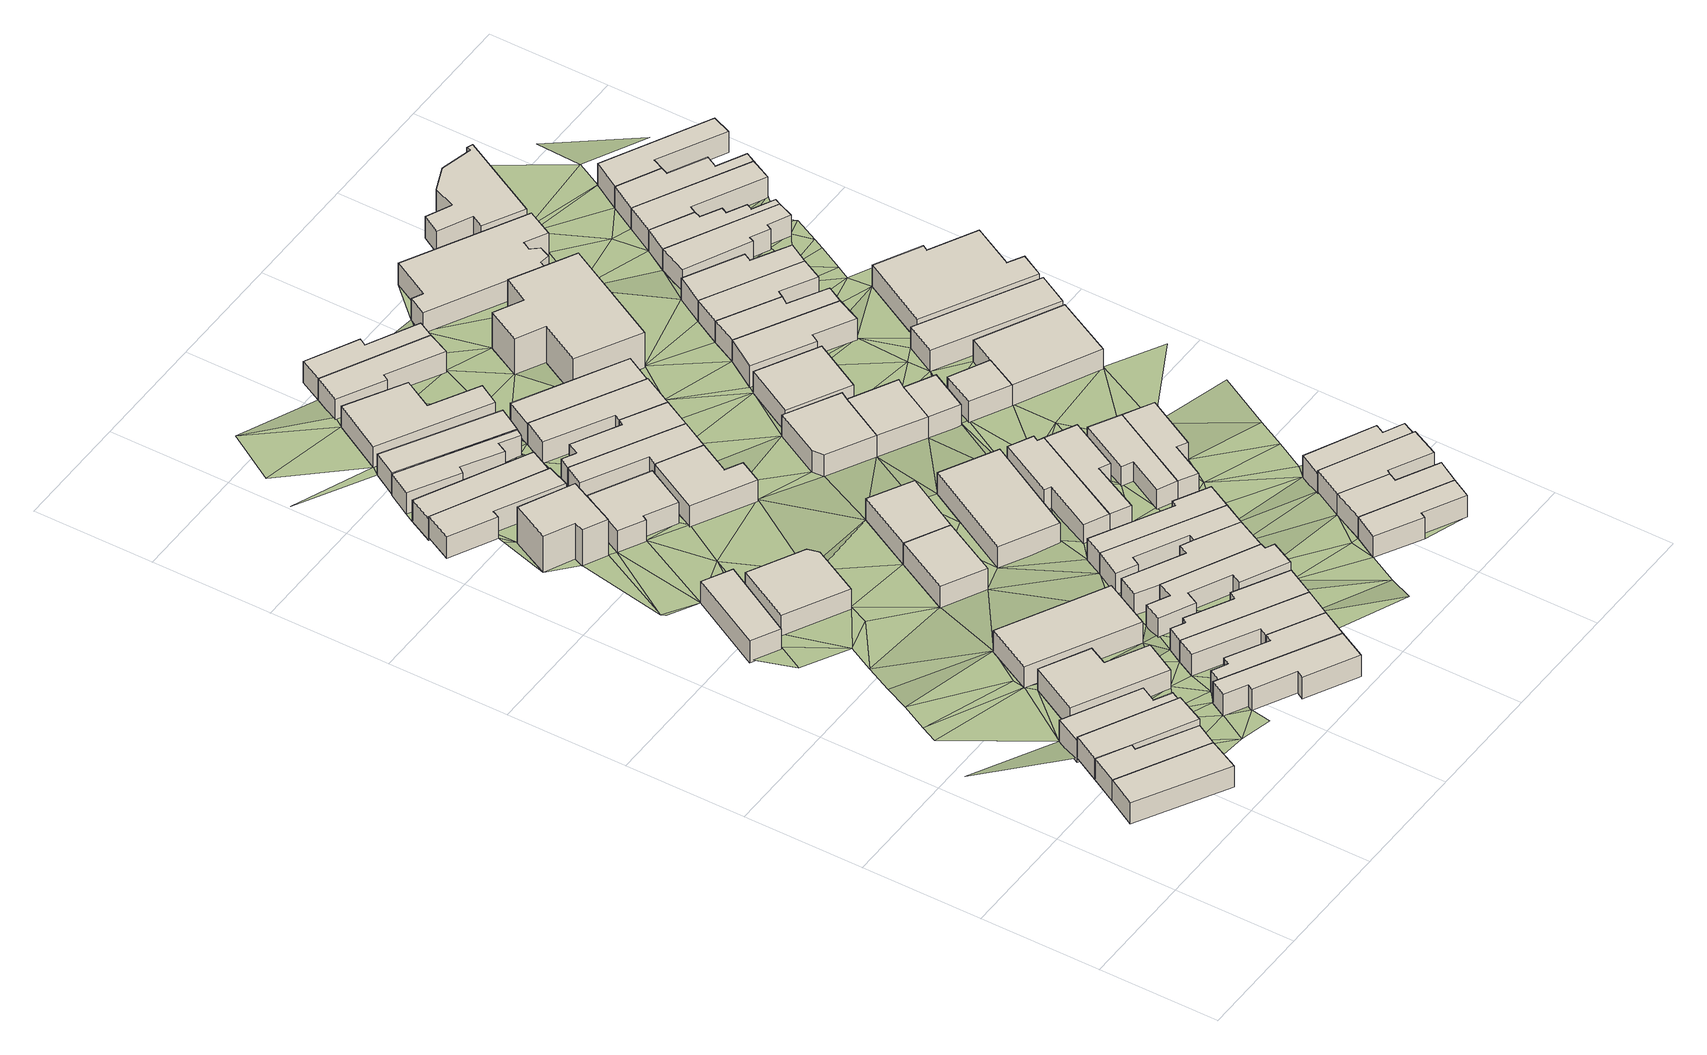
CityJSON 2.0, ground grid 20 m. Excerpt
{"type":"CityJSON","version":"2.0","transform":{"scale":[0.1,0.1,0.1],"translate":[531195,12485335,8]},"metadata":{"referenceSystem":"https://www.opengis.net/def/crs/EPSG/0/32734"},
"CityObjects":{
"building1":{"type":"Building","attributes":{"address":"Cecil Road Salt River Cape Town","building":"house","building:levels":1,"building_height":4.1,"plus_code":"4FRW3F97+J46","ground_height":12.15,"roof_height":16.25},"geometry":[{"type":"Solid","lod":"1","boundaries":[[[[0,1,2,3]],[[1,4,5,2]],[[4,6,7,5]],[[6,0,3,7]],[[3,2,5,7]],[[6,4,1,0]]]]}]},
"building2":{"type":"Building","attributes":{"address":"Cecil Road Salt River Cape Town","building":"house","building:levels":1,"building_height":4.1,"plus_code":"4FRW3F97+J4M","ground_height":12.15,"roof_height":16.25},"geometry":[{"type":"Solid","lod":"1","boundaries":[[[[0,6,7,3]],[[6,8,9,7]],[[8,10,11,9]],[[10,12,13,11]],[[12,14,15,13]],[[14,0,3,15]],[[3,7,9,11,13,15]],[[14,12,10,8,6,0]]]]}]},
"building3":{"type":"Building","attributes":{"address":"Cecil Road Salt River Cape Town","building":"house","building:levels":1,"building_height":4.1,"plus_code":"4FRW3F97+M44","ground_height":12.15,"roof_height":16.25},"geometry":[{"type":"Solid","lod":"1","boundaries":[[[[16,14,15,17]],[[14,12,13,15]],[[12,18,19,13]],[[18,20,21,19]],[[20,16,17,21]],[[17,15,13,19,21]],[[20,18,12,14,16]]]]}]},
"building4":{"type":"Building","attributes":{"address":"Cecil Road Salt River Cape Town","building":"house","building:levels":1,"building_height":4.1,"plus_code":"4FRW3F97+M49","ground_height":11.28,"roof_height":15.38},"geometry":[{"type":"Solid","lod":"1","boundaries":[[[[22,23,24,25]],[[23,26,27,24]],[[26,28,29,27]],[[28,30,31,29]],[[30,32,33,31]],[[32,22,25,33]],[[25,24,27,29,31,33]],[[32,30,28,26,23,22]]]]}]},
"building5":{"type":"Building","attributes":{"address":"Cecil Road Salt River Cape Town","building":"house","building:levels":1,"building_height":4.1,"plus_code":"4FRW3F97+M5R","ground_height":11.28,"roof_height":15.38},"geometry":[{"type":"Solid","lod":"1","boundaries":[[[[34,35,36,37]],[[35,38,39,36]],[[38,40,41,39]],[[40,42,43,41]],[[42,44,45,43]],[[44,34,37,45]],[[37,36,39,41,43,45]],[[44,42,40,38,35,34]]]]}]},
"building6":{"type":"Building","attributes":{"address":"32 Tennyson Street Salt River Cape Town","building":"house","building:levels":1,"building_height":4.1,"plus_code":"4FRW3F97+V4F","ground_height":9.85,"roof_height":13.95},"geometry":[{"type":"Solid","lod":"1","boundaries":[[[[46,47,48,49]],[[47,50,51,48]],[[50,52,53,51]],[[52,46,49,53]],[[49,48,51,53]],[[52,50,47,46]]]]}]},
"building7":{"type":"Building","attributes":{"address":"54 Fenton Road Salt River Cape Town","building":"house","building:levels":1,"building_height":4.1,"plus_code":"4FRW3F97+J64","ground_height":12.1,"roof_height":16.2},"geometry":[{"type":"Solid","lod":"1","boundaries":[[[[54,55,56,57]],[[55,58,59,56]],[[58,60,61,59]],[[60,62,63,61]],[[62,64,65,63]],[[64,66,67,65]],[[66,68,69,67]],[[68,70,71,69]],[[70,54,57,71]],[[57,56,59,61,63,65,67,69,71]],[[70,68,66,64,62,60,58,55,54]]]]}]},
"building8":{"type":"Building","attributes":{"address":"34 Tennyson Street Salt River Cape Town","building":"house","building:levels":1,"building_height":4.1,"plus_code":"4FRW3F97+V45","ground_height":9.85,"roof_height":13.95},"geometry":[{"type":"Solid","lod":"1","boundaries":[[[[72,73,74,75]],[[73,76,77,74]],[[76,78,79,77]],[[78,80,81,79]],[[80,72,75,81]],[[75,74,77,79,81]],[[80,78,76,73,72]]]]}]},
"building9":{"type":"Building","attributes":{"address":"41 Cecil Road Salt River Cape Town","building":"house","building:levels":1,"building_height":4.1,"plus_code":"4FRW3F97+P5H","ground_height":11.19,"roof_height":15.29},"geometry":[{"type":"Solid","lod":"1","boundaries":[[[[82,83,84,85]],[[83,86,87,84]],[[86,88,89,87]],[[88,82,85,89]],[[85,84,87,89]],[[88,86,83,82]]]]}]},
"building10":{"type":"Building","attributes":{"address":"15 Tennyson Street Salt River Cape Town","building":"house","building:levels":2,"building_height":6.9,"plus_code":"4FRW3F97+X4M","ground_height":9.47,"roof_height":16.37},"geometry":[{"type":"Solid","lod":"1","boundaries":[[[[90,91,92,93]],[[91,94,95,92]],[[94,96,97,95]],[[96,98,99,97]],[[98,100,101,99]],[[100,90,93,101]],[[93,92,95,97,99,101]],[[100,98,96,94,91,90]]]]}]},
"building11":{"type":"Building","attributes":{"address":"52 Fenton Road Salt River Cape Town","building":"house","building:levels":1,"building_height":4.1,"plus_code":"4FRW3F97+J69","ground_height":12.1,"roof_height":16.2},"geometry":[{"type":"Solid","lod":"1","boundaries":[[[[54,102,103,57]],[[102,104,105,103]],[[104,106,107,105]],[[106,108,109,107]],[[108,110,111,109]],[[110,112,113,111]],[[112,55,56,113]],[[55,54,57,56]],[[57,103,105,107,109,111,113,56]],[[55,112,110,108,106,104,102,54]]]]}]},
"building12":{"type":"Building","attributes":{"address":"15 Coleridge Road Salt River Cape Town","building":"house","building:levels":1,"building_height":4.1,"plus_code":"4FRW3FC7+24C","ground_height":9.47,"roof_height":13.57},"geometry":[{"type":"Solid","lod":"1","boundaries":[[[[114,115,116,117]],[[115,118,119,116]],[[118,120,121,119]],[[120,122,123,121]],[[122,124,125,123]],[[124,114,117,125]],[[117,116,119,121,123,125]],[[124,122,120,118,115,114]]]]}]},
"building13":{"type":"Building","attributes":{"address":"50 Fenton Road Salt River Cape Town","building":"house","building:levels":1,"building_height":4.1,"plus_code":"4FRW3F97+J6X","ground_height":12.1,"roof_height":16.2},"geometry":[{"type":"Solid","lod":"1","boundaries":[[[[102,126,127,103]],[[126,128,129,127]],[[128,130,131,129]],[[130,132,133,131]],[[132,104,105,133]],[[104,102,103,105]],[[103,127,129,131,133,105]],[[104,132,130,128,126,102]]]]}]},
"building14":{"type":"Building","attributes":{"address":"13 Coleridge Road Salt River Cape Town","building":"house","building:levels":1,"building_height":4.1,"plus_code":"4FRW3FC7+24P","ground_height":9.03,"roof_height":13.13},"geometry":[{"type":"Solid","lod":"1","boundaries":[[[[134,135,136,137]],[[135,138,139,136]],[[138,140,141,139]],[[140,134,137,141]],[[137,136,139,141]],[[140,138,135,134]]]]}]},
"building15":{"type":"Building","attributes":{"address":"48 Fenton Road Salt River Cape Town","building":"house","building:levels":1,"building_height":4.1,"plus_code":"4FRW3F97+M73","ground_height":12.1,"roof_height":16.2},"geometry":[{"type":"Solid","lod":"1","boundaries":[[[[126,142,143,127]],[[142,144,145,143]],[[144,146,147,145]],[[146,148,149,147]],[[148,150,151,149]],[[150,152,153,151]],[[152,128,129,153]],[[128,126,127,129]],[[127,143,145,147,149,151,153,129]],[[128,152,150,148,146,144,142,126]]]]}]},
"building16":{"type":"Building","attributes":{"address":"17 Tennyson Street Salt River Cape Town","building":"house","building:levels":1,"building_height":4.1,"plus_code":"4FRW3F97+X57","ground_height":9.57,"roof_height":13.67},"geometry":[{"type":"Solid","lod":"1","boundaries":[[[[154,155,156,157]],[[155,158,159,156]],[[158,160,161,159]],[[160,162,163,161]],[[162,164,165,163]],[[164,154,157,165]],[[157,156,159,161,163,165]],[[164,162,160,158,155,154]]]]}]},
"building17":{"type":"Building","attributes":{"address":"35 Cecil Road Salt River Cape Town","building":"house","building:levels":1,"building_height":4.1,"plus_code":"4FRW3F97+R63","ground_height":10.41,"roof_height":14.51},"geometry":[{"type":"Solid","lod":"1","boundaries":[[[[166,167,168,169]],[[167,170,171,168]],[[170,172,173,171]],[[172,166,169,173]],[[169,168,171,173]],[[172,170,167,166]]]]}]},
"building18":{"type":"Building","attributes":{"address":"Coleridge Road Salt River Cape Town","building":"house","building:levels":1,"building_height":4.1,"plus_code":"4FRW3FC7+348","ground_height":9.03,"roof_height":13.13},"geometry":[{"type":"Solid","lod":"1","boundaries":[[[[174,175,176,177]],[[175,178,179,176]],[[178,180,181,179]],[[180,182,183,181]],[[182,184,185,183]],[[184,186,187,185]],[[186,188,189,187]],[[188,174,177,189]],[[177,176,179,181,183,185,187,189]],[[188,186,184,182,180,178,175,174]]]]}]},
"building19":{"type":"Building","attributes":{"address":"46 Fenton Road Salt River Cape Town","building":"house","building:levels":1,"building_height":4.1,"plus_code":"4FRW3F97+M8C","ground_height":11.19,"roof_height":15.29},"geometry":[{"type":"Solid","lod":"1","boundaries":[[[[190,191,192,193]],[[191,194,195,192]],[[194,196,197,195]],[[196,198,199,197]],[[198,200,201,199]],[[200,202,203,201]],[[202,204,205,203]],[[204,206,207,205]],[[206,208,209,207]],[[208,210,211,209]],[[210,212,213,211]],[[212,190,193,213]],[[193,192,195,197,199,201,203,205,207,209,211,213]],[[212,210,208,206,204,202,200,198,196,194,191,190]]]]}]},
"building20":{"type":"Building","attributes":{"address":"Coleridge Road Salt River Cape Town","building":"house","building:levels":1,"building_height":4.1,"plus_code":"4FRW3FC7+35C","ground_height":9.15,"roof_height":13.25},"geometry":[{"type":"Solid","lod":"1","boundaries":[[[[214,215,216,217]],[[215,218,219,216]],[[218,220,221,219]],[[220,214,217,221]],[[217,216,219,221]],[[220,218,215,214]]]]}]},
"building21":{"type":"Building","attributes":{"address":"22 Cecil Road Salt River Cape Town","building":"house","building:levels":1,"building_height":4.1,"plus_code":"4FRW3F97+W6R","ground_height":9.37,"roof_height":13.47},"geometry":[{"type":"Solid","lod":"1","boundaries":[[[[222,223,224,225]],[[223,226,227,224]],[[226,228,229,227]],[[228,230,231,229]],[[230,232,233,231]],[[232,222,225,233]],[[225,224,227,229,231,233]],[[232,230,228,226,223,222]]]]}]},
"building22":{"type":"Building","attributes":{"address":"33 Cecil Road Salt River Cape Town","building":"house","building:levels":1,"building_height":4.1,"plus_code":"4FRW3F97+R6Q","ground_height":10.41,"roof_height":14.51},"geometry":[{"type":"Solid","lod":"1","boundaries":[[[[166,172,173,169]],[[172,234,235,173]],[[234,236,237,235]],[[236,166,169,237]],[[169,173,235,237]],[[236,234,172,166]]]]}]},
"building23":{"type":"Building","attributes":{"address":"44 Fenton Road Salt River Cape Town","building":"house","building:levels":1,"building_height":4.1,"plus_code":"4FRW3F97+M7X","ground_height":11.05,"roof_height":15.15},"geometry":[{"type":"Solid","lod":"1","boundaries":[[[[238,239,240,241]],[[239,242,243,240]],[[242,244,245,243]],[[244,246,247,245]],[[246,248,249,247]],[[248,250,251,249]],[[250,252,253,251]],[[252,238,241,253]],[[241,240,243,245,247,249,251,253]],[[252,250,248,246,244,242,239,238]]]]}]},
"building24":{"type":"Building","attributes":{"address":"20 Cecil Road Salt River Cape Town","building":"house","building:levels":1,"building_height":4.1,"plus_code":"4FRW3F97+X5Q","ground_height":9.37,"roof_height":13.47},"geometry":[{"type":"Solid","lod":"1","boundaries":[[[[254,255,256,257]],[[255,258,259,256]],[[258,260,261,259]],[[260,223,224,261]],[[223,222,225,224]],[[222,254,257,225]],[[257,256,259,261,224,225]],[[222,223,260,258,255,254]]]]}]},
"building25":{"type":"Building","attributes":{"address":"7 Coleridge Road Salt River Cape Town","building":"house","building:levels":1,"building_height":4.1,"plus_code":"4FRW3FC7+35R","ground_height":9.15,"roof_height":13.25},"geometry":[{"type":"Solid","lod":"1","boundaries":[[[[262,263,264,265]],[[263,266,267,264]],[[266,268,269,267]],[[268,270,271,269]],[[270,272,273,271]],[[272,262,265,273]],[[265,264,267,269,271,273]],[[272,270,268,266,263,262]]]]}]},
"building26":{"type":"Building","attributes":{"address":"42 Fenton Road Salt River Cape Town","building":"house","building:levels":1,"building_height":4.1,"plus_code":"4FRW3F97+P86","ground_height":11.05,"roof_height":15.15},"geometry":[{"type":"Solid","lod":"1","boundaries":[[[[274,275,276,277]],[[275,278,279,276]],[[278,280,281,279]],[[280,282,283,281]],[[282,284,285,283]],[[284,239,240,285]],[[239,238,241,240]],[[238,274,277,241]],[[277,276,279,281,283,285,240,241]],[[238,239,284,282,280,278,275,274]]]]}]},
"building27":{"type":"Building","attributes":{"address":"18 Cecil Road Salt River Cape Town","building":"house","building:levels":1,"building_height":4.1,"plus_code":"4FRW3F97+X6V","ground_height":9.37,"roof_height":13.47},"geometry":[{"type":"Solid","lod":"1","boundaries":[[[[254,286,287,257]],[[286,288,289,287]],[[288,290,291,289]],[[290,292,293,291]],[[292,294,295,293]],[[294,296,297,295]],[[296,255,256,297]],[[255,254,257,256]],[[257,287,289,291,293,295,297,256]],[[255,296,294,292,290,288,286,254]]]]}]},
"building28":{"type":"Building","attributes":{"address":"40 Tennyson Street Salt River Cape Town","building":"house","building:levels":1,"building_height":4.1,"plus_code":"4FRW3F97+R74","ground_height":10.41,"roof_height":14.51},"geometry":[{"type":"Solid","lod":"1","boundaries":[[[[298,299,300,301]],[[299,302,303,300]],[[302,304,305,303]],[[304,298,301,305]],[[301,300,303,305]],[[304,302,299,298]]]]}]},
"building29":{"type":"Building","attributes":{"address":"40 Fenton Road Salt River Cape Town","building":"house","building:levels":1,"building_height":4.1,"plus_code":"4FRW3F97+P8C","ground_height":11.05,"roof_height":15.15},"geometry":[{"type":"Solid","lod":"1","boundaries":[[[[275,274,277,276]],[[274,306,307,277]],[[306,308,309,307]],[[308,310,311,309]],[[310,312,313,311]],[[312,275,276,313]],[[276,277,307,309,311,313]],[[312,310,308,306,274,275]]]]}]},
"building30":{"type":"Building","attributes":{"address":"16 Cecil Road Salt River Cape Town","building":"house","building:levels":1,"building_height":4.1,"plus_code":"4FRW3FC7+267","ground_height":9.37,"roof_height":13.47},"geometry":[{"type":"Solid","lod":"1","boundaries":[[[[286,314,315,287]],[[314,316,317,315]],[[316,318,319,317]],[[318,320,321,319]],[[320,288,289,321]],[[288,286,287,289]],[[287,315,317,319,321,289]],[[288,320,318,316,314,286]]]]}]},
"building31":{"type":"Building","attributes":{"address":"5 Coleridge Road Salt River Cape Town","building":"house","building:levels":1,"building_height":4.1,"plus_code":"4FRW3FC7+45P","ground_height":8.57,"roof_height":12.67},"geometry":[{"type":"Solid","lod":"1","boundaries":[[[[322,323,324,325]],[[323,326,327,324]],[[326,328,329,327]],[[328,330,331,329]],[[330,332,333,331]],[[332,322,325,333]],[[325,324,327,329,331,333]],[[332,330,328,326,323,322]]]]}]},
"building32":{"type":"Building","attributes":{"address":"42 Tennyson Street Salt River Cape Town","building":"house","building:levels":1,"building_height":4.1,"plus_code":"4FRW3F97+Q8C","ground_height":10.27,"roof_height":14.37},"geometry":[{"type":"Solid","lod":"1","boundaries":[[[[334,335,336,337]],[[335,338,339,336]],[[338,340,341,339]],[[340,342,343,341]],[[342,344,345,343]],[[344,346,347,345]],[[346,348,349,347]],[[348,334,337,349]],[[337,336,339,341,343,345,347,349]],[[348,346,344,342,340,338,335,334]]]]}]},
"building33":{"type":"Building","attributes":{"address":"14 Cecil Road Salt River Cape Town","building":"house","building:levels":1,"building_height":4.1,"plus_code":"4FRW3FC7+26P","ground_height":9.15,"roof_height":13.25},"geometry":[{"type":"Solid","lod":"1","boundaries":[[[[350,351,352,353]],[[351,354,355,352]],[[354,356,357,355]],[[356,350,353,357]],[[353,352,355,357]],[[356,354,351,350]]]]}]},
"building34":{"type":"Building","attributes":{"address":"3 Coleridge Road Salt River Cape Town","building":"house","building:levels":1,"building_height":4.1,"plus_code":"4FRW3FC7+46J","ground_height":8.57,"roof_height":12.67},"geometry":[{"type":"Solid","lod":"1","boundaries":[[[[322,332,333,325]],[[332,358,359,333]],[[358,360,361,359]],[[360,362,363,361]],[[362,364,365,363]],[[364,322,325,365]],[[325,333,359,361,363,365]],[[364,362,360,358,332,322]]]]}]},
"building35":{"type":"Building","attributes":{"address":"29 Cecil Road Salt River Cape Town","building":"house","building:levels":1,"building_height":4.1,"plus_code":"4FRW3F97+W74","ground_height":9.78,"roof_height":13.88},"geometry":[{"type":"Solid","lod":"1","boundaries":[[[[366,367,368,369]],[[367,370,371,368]],[[370,372,373,371]],[[372,374,375,373]],[[374,376,377,375]],[[376,366,369,377]],[[369,368,371,373,375,377]],[[376,374,372,370,367,366]]]]}]},
"building36":{"type":"Building","attributes":{"address":"44 Tennyson Street Salt River Cape Town","building":"house","building:levels":1,"building_height":4.1,"plus_code":"4FRW3F97+Q8Q","ground_height":10.27,"roof_height":14.37},"geometry":[{"type":"Solid","lod":"1","boundaries":[[[[334,348,349,337]],[[348,378,379,349]],[[378,380,381,379]],[[380,382,383,381]],[[382,384,385,383]],[[384,334,337,385]],[[337,349,379,381,383,385]],[[384,382,380,378,348,334]]]]}]},
"building37":{"type":"Building","attributes":{"address":"Fenton Road Salt River Cape Town","building":"house","building:levels":1,"building_height":4.1,"plus_code":"4FRW3F97+J99","ground_height":11.81,"roof_height":15.91},"geometry":[{"type":"Solid","lod":"1","boundaries":[[[[386,387,388,389]],[[387,390,391,388]],[[390,392,393,391]],[[392,394,395,393]],[[394,396,397,395]],[[396,386,389,397]],[[389,388,391,393,395,397]],[[396,394,392,390,387,386]]]]}]},
"building38":{"type":"Building","attributes":{"address":"Tennyson Street Salt River Cape Town","building":"house","building:levels":1,"building_height":4.1,"plus_code":"4FRW3F97+V8M","ground_height":9.78,"roof_height":13.88},"geometry":[{"type":"Solid","lod":"1","boundaries":[[[[367,366,369,368]],[[366,398,399,369]],[[398,400,401,399]],[[400,402,403,401]],[[402,367,368,403]],[[368,369,399,401,403]],[[402,400,398,366,367]]]]}]},
"building39":{"type":"Building","attributes":{"address":"46 Tennyson Street Salt River Cape Town","building":"house","building:levels":1,"building_height":4.1,"plus_code":"4FRW3F97+Q9F","ground_height":10.27,"roof_height":14.37},"geometry":[{"type":"Solid","lod":"1","boundaries":[[[[404,405,406,407]],[[405,408,409,406]],[[408,410,411,409]],[[410,412,413,411]],[[412,414,415,413]],[[414,404,407,415]],[[407,406,409,411,413,415]],[[414,412,410,408,405,404]]]]}]},
"building40":{"type":"Building","attributes":{"address":"Fenton Road Salt River Cape Town","building":"house","building:levels":1,"building_height":4.1,"plus_code":"4FRW3F97+JCC","ground_height":11.81,"roof_height":15.91},"geometry":[{"type":"Solid","lod":"1","boundaries":[[[[416,386,389,417]],[[386,396,397,389]],[[396,418,419,397]],[[418,420,421,419]],[[420,422,423,421]],[[422,416,417,423]],[[417,389,397,419,421,423]],[[422,420,418,396,386,416]]]]}]},
"building41":{"type":"Building","attributes":{"address":"27 Cecil Road Salt River Cape Town","building":"house","building:levels":1,"building_height":4.1,"plus_code":"4FRW3F97+W8V","ground_height":9.37,"roof_height":13.47},"geometry":[{"type":"Solid","lod":"1","boundaries":[[[[424,425,426,427]],[[425,428,429,426]],[[428,430,431,429]],[[430,424,427,431]],[[427,426,429,431]],[[430,428,425,424]]]]}]},
"building42":{"type":"Building","attributes":{"address":"48 Tennyson Street Salt River Cape Town","building":"house","building:levels":1,"building_height":4.1,"plus_code":"4FRW3F97+Q98","ground_height":10.27,"roof_height":14.37},"geometry":[{"type":"Solid","lod":"1","boundaries":[[[[405,404,407,406]],[[404,432,433,407]],[[432,434,435,433]],[[434,436,437,435]],[[436,438,439,437]],[[438,405,406,439]],[[406,407,433,435,437,439]],[[438,436,434,432,404,405]]]]}]},
"building43":{"type":"Building","attributes":{"address":"Tennyson Street Salt River Cape Town","building":"house","building:levels":1,"building_height":4.1,"plus_code":"4FRW3F97+V8H","ground_height":9.82,"roof_height":13.92},"geometry":[{"type":"Solid","lod":"1","boundaries":[[[[400,398,399,401]],[[398,440,441,399]],[[440,442,443,441]],[[442,400,401,443]],[[401,399,441,443]],[[442,440,398,400]]]]}]},
"building44":{"type":"Building","attributes":{"address":"Fenton Road Salt River Cape Town","building":"house","building:levels":1,"building_height":4.1,"plus_code":"4FRW3F97+MC3","ground_height":11.81,"roof_height":15.91},"geometry":[{"type":"Solid","lod":"1","boundaries":[[[[444,416,417,445]],[[416,422,423,417]],[[422,446,447,423]],[[446,448,449,447]],[[448,450,451,449]],[[450,444,445,451]],[[445,417,423,447,449,451]],[[450,448,446,422,416,444]]]]}]},
"building45":{"type":"Building","attributes":{"address":"8 Cecil Road Salt River Cape Town","building":"kindergarten","building:levels":2,"building_height":6.9,"plus_code":"4FRW3FC7+374","ground_height":8.91,"roof_height":15.81},"geometry":[{"type":"Solid","lod":"1","boundaries":[[[[452,453,454,455]],[[453,456,457,454]],[[456,458,459,457]],[[458,460,461,459]],[[460,462,463,461]],[[462,464,465,463]],[[464,466,467,465]],[[466,452,455,467]],[[455,454,457,459,461,463,465,467]],[[466,464,462,460,458,456,453,452]]]]}]},
"building46":{"type":"Building","attributes":{"address":"Fenton Road Salt River Cape Town","building":"house","building:levels":1,"building_height":4.1,"plus_code":"4FRW3F97+MC8","ground_height":11.05,"roof_height":15.15},"geometry":[{"type":"Solid","lod":"1","boundaries":[[[[468,469,470,471]],[[469,472,473,470]],[[472,474,475,473]],[[474,476,477,475]],[[476,478,479,477]],[[478,468,471,479]],[[471,470,473,475,477,479]],[[478,476,474,472,469,468]]]]}]},
"building47":{"type":"Building","attributes":{"address":"Tennyson Street Salt River Cape Town","building":"house","building:levels":1,"building_height":4.1,"plus_code":"4FRW3F97+V97","ground_height":9.82,"roof_height":13.92},"geometry":[{"type":"Solid","lod":"1","boundaries":[[[[480,481,482,483]],[[481,484,485,482]],[[484,486,487,485]],[[486,480,483,487]],[[483,482,485,487]],[[486,484,481,480]]]]}]},
"building48":{"type":"Building","attributes":{"address":"25 Cecil Road Salt River Cape Town","building":"house","building:levels":1,"building_height":4.1,"plus_code":"4FRW3F97+X89","ground_height":9.37,"roof_height":13.47},"geometry":[{"type":"Solid","lod":"1","boundaries":[[[[488,489,490,491]],[[489,492,493,490]],[[492,494,495,493]],[[494,496,497,495]],[[496,498,499,497]],[[498,488,491,499]],[[491,490,493,495,497,499]],[[498,496,494,492,489,488]]]]}]},
"building49":{"type":"Building","attributes":{"building":"house","building:levels":1,"building_height":4.1,"plus_code":"4FRW3FC7+48J","ground_height":8.47,"roof_height":12.57},"geometry":[{"type":"Solid","lod":"1","boundaries":[[[[500,501,502,503]],[[501,504,505,502]],[[504,506,507,505]],[[506,508,509,507]],[[508,510,511,509]],[[510,512,513,511]],[[512,514,515,513]],[[514,516,517,515]],[[516,518,519,517]],[[518,520,521,519]],[[520,522,523,521]],[[522,500,503,523]],[[503,502,505,507,509,511,513,515,517,519,521,523]],[[522,520,518,516,514,512,510,508,506,504,501,500]]]]}]},
"building50":{"type":"Building","attributes":{"address":"23 Cecil Road Salt River Cape Town","building":"house","building:levels":1,"building_height":4.1,"plus_code":"4FRW3F97+X9J","ground_height":9.37,"roof_height":13.47},"geometry":[{"type":"Solid","lod":"1","boundaries":[[[[488,498,499,491]],[[498,524,525,499]],[[524,526,527,525]],[[526,528,529,527]],[[528,530,531,529]],[[530,488,491,531]],[[491,499,525,527,529,531]],[[530,528,526,524,498,488]]]]}]},
"building51":{"type":"Building","attributes":{"address":"Fenton Road Salt River Cape Town","building":"house","building:levels":1,"building_height":4.1,"plus_code":"4FRW3F97+RCV","ground_height":9.82,"roof_height":13.92},"geometry":[{"type":"Solid","lod":"1","boundaries":[[[[481,480,483,482]],[[480,532,533,483]],[[532,534,535,533]],[[534,536,537,535]],[[536,481,482,537]],[[482,483,533,535,537]],[[536,534,532,480,481]]]]}]},
"building52":{"type":"Building","attributes":{"address":"21 Cecil Road Salt River Cape Town","building":"house","building:levels":1,"building_height":4.1,"plus_code":"4FRW3F97+X9V","ground_height":9.38,"roof_height":13.48},"geometry":[{"type":"Solid","lod":"1","boundaries":[[[[530,528,529,531]],[[528,538,539,529]],[[538,540,541,539]],[[540,542,543,541]],[[542,544,545,543]],[[544,530,531,545]],[[531,529,539,541,543,545]],[[544,542,540,538,528,530]]]]}]},
"building53":{"type":"Building","attributes":{"address":"19 Cecil Road Salt River Cape Town","building":"house","building:levels":1,"building_height":4.1,"plus_code":"4FRW3FC7+294","ground_height":9.38,"roof_height":13.48},"geometry":[{"type":"Solid","lod":"1","boundaries":[[[[544,542,543,545]],[[542,546,547,543]],[[546,548,549,547]],[[548,550,551,549]],[[550,552,553,551]],[[552,544,545,553]],[[545,543,547,549,551,553]],[[552,550,548,546,542,544]]]]}]},
"building54":{"type":"Building","attributes":{"address":"34 Fenton Road Salt River Cape Town","building":"house","building:levels":1,"building_height":4.1,"plus_code":"4FRW3F97+VCM","ground_height":9.82,"roof_height":13.92},"geometry":[{"type":"Solid","lod":"1","boundaries":[[[[554,555,556,557]],[[555,558,559,556]],[[558,560,561,559]],[[560,554,557,561]],[[557,556,559,561]],[[560,558,555,554]]]]}]},
"building55":{"type":"Building","attributes":{"building":"yes","building:levels":1,"building_height":4.1,"plus_code":"4FRW3FC7+592","ground_height":8.47,"roof_height":12.57},"geometry":[{"type":"Solid","lod":"1","boundaries":[[[[562,563,564,565]],[[563,566,567,564]],[[566,568,569,567]],[[568,570,571,569]],[[570,572,573,571]],[[572,574,575,573]],[[574,576,577,575]],[[576,578,579,577]],[[578,580,581,579]],[[580,582,583,581]],[[582,562,565,583]],[[565,564,567,569,571,573,575,577,579,581,583]],[[582,580,578,576,574,572,570,568,566,563,562]]]]}]},
"building56":{"type":"Building","attributes":{"address":"32 Fenton Road Salt River Cape Town","building":"house","building:levels":1,"building_height":4.1,"plus_code":"4FRW3F97+WC9","ground_height":9.38,"roof_height":13.48},"geometry":[{"type":"Solid","lod":"1","boundaries":[[[[584,585,586,587]],[[585,588,589,586]],[[588,590,591,589]],[[590,592,593,591]],[[592,594,595,593]],[[594,596,597,595]],[[596,598,599,597]],[[598,584,587,599]],[[587,586,589,591,593,595,597,599]],[[598,596,594,592,590,588,585,584]]]]}]},
"building57":{"type":"Building","attributes":{"address":"17 Cecil Road Salt River Cape Town","building":"house","building:levels":1,"building_height":4.1,"plus_code":"4FRW3FC7+2CC","ground_height":8.91,"roof_height":13.01},"geometry":[{"type":"Solid","lod":"1","boundaries":[[[[600,601,602,603]],[[601,604,605,602]],[[604,606,607,605]],[[606,608,609,607]],[[608,610,611,609]],[[610,612,613,611]],[[612,614,615,613]],[[614,600,603,615]],[[603,602,605,607,609,611,613,615]],[[614,612,610,608,606,604,601,600]]]]}]},
"building58":{"type":"Building","attributes":{"address":"15 Cecil Road Salt River Cape Town","building":"house","building:levels":1,"building_height":4.1,"plus_code":"4FRW3FC7+2CR","ground_height":8.91,"roof_height":13.01},"geometry":[{"type":"Solid","lod":"1","boundaries":[[[[600,614,615,603]],[[614,616,617,615]],[[616,618,619,617]],[[618,620,621,619]],[[620,622,623,621]],[[622,624,625,623]],[[624,626,627,625]],[[626,628,629,627]],[[628,630,631,629]],[[630,600,603,631]],[[603,615,617,619,621,623,625,627,629,631]],[[630,628,626,624,622,620,618,616,614,600]]]]}]},
"building59":{"type":"Building","attributes":{"address":"13 Cecil Road Salt River Cape Town","building":"house","building:levels":1,"building_height":4.1,"plus_code":"4FRW3FC7+3C7","ground_height":8.91,"roof_height":13.01},"geometry":[{"type":"Solid","lod":"1","boundaries":[[[[630,628,629,631]],[[628,632,633,629]],[[632,634,635,633]],[[634,636,637,635]],[[636,638,639,637]],[[638,630,631,639]],[[631,629,633,635,637,639]],[[638,636,634,632,628,630]]]]}]},
"building60":{"type":"Building","attributes":{"address":"11 Cecil Road Salt River Cape Town","building":"house","building:levels":1,"building_height":4.1,"plus_code":"4FRW3FC7+3CG","ground_height":8.91,"roof_height":13.01},"geometry":[{"type":"Solid","lod":"1","boundaries":[[[[638,636,637,639]],[[636,640,641,637]],[[640,642,643,641]],[[642,644,645,643]],[[644,646,647,645]],[[646,648,649,647]],[[648,650,651,649]],[[650,638,639,651]],[[639,637,641,643,645,647,649,651]],[[650,648,646,644,642,640,636,638]]]]}]},
"building61":{"type":"Building","attributes":{"address":"9 Cecil Road Salt River Cape Town","building":"house","building:levels":1,"building_height":4.1,"plus_code":"4FRW3FC7+3CX","ground_height":8.91,"roof_height":13.01},"geometry":[{"type":"Solid","lod":"1","boundaries":[[[[650,648,649,651]],[[648,652,653,649]],[[652,654,655,653]],[[654,656,657,655]],[[656,658,659,657]],[[658,650,651,659]],[[651,649,653,655,657,659]],[[658,656,654,652,648,650]]]]}]},
"terrain1":{"type":"TINRelief","geometry":[{"type":"CompositeSurface","lod":"1","boundaries":[[[660,16,32]],[[8,12,10]],[[661,662,663]],[[32,662,661]],[[12,8,18]],[[663,664,665]],[[8,6,666]],[[32,35,34]],[[667,35,32]],[[666,18,8]],[[663,662,664]],[[662,32,34]],[[668,669,670]],[[671,672,665]],[[18,666,673]],[[20,18,673]],[[674,668,670]],[[665,664,671]],[[35,667,675]],[[676,667,677]],[[672,671,678]],[[679,673,666]],[[666,680,679]],[[681,676,20]],[[681,20,673]],[[668,674,682]],[[676,675,667]],[[662,34,44]],[[671,664,662]],[[679,62,673]],[[683,674,678]],[[676,681,684]],[[46,685,686]],[[676,684,675]],[[668,682,52]],[[681,687,684]],[[674,688,682]],[[675,684,130]],[[689,678,671]],[[44,42,690]],[[662,44,86]],[[683,678,689]],[[674,683,688]],[[158,685,46]],[[73,52,682]],[[108,684,110]],[[684,108,130]],[[675,130,128]],[[691,685,692]],[[128,690,675]],[[94,691,693]],[[692,685,158]],[[94,694,695]],[[86,44,690]],[[696,46,52]],[[152,690,128]],[[683,689,688]],[[132,130,108]],[[694,697,695]],[[73,696,52]],[[86,690,152]],[[697,694,698]],[[699,158,46]],[[108,106,104]],[[696,699,46]],[[689,671,170]],[[132,108,104]],[[152,700,86]],[[696,73,72]],[[150,148,152]],[[700,152,148]],[[694,701,698]],[[155,692,158]],[[166,688,689]],[[170,671,88]],[[140,702,175]],[[86,700,196]],[[688,166,703]],[[704,700,148]],[[86,196,705]],[[155,706,692]],[[694,706,701]],[[220,263,707]],[[88,86,705]],[[696,708,699]],[[709,699,710]],[[146,704,148]],[[196,191,705]],[[702,140,711]],[[196,194,191]],[[706,155,712]],[[699,708,710]],[[88,705,713]],[[72,714,696]],[[712,701,706]],[[236,72,703]],[[146,144,704]],[[715,704,144]],[[88,713,716]],[[717,701,712]],[[170,88,718]],[[263,262,719]],[[696,714,708]],[[702,720,721]],[[166,236,703]],[[701,717,722]],[[723,719,262]],[[155,154,712]],[[724,717,712]],[[716,718,88]],[[302,170,718]],[[725,716,713]],[[708,154,710]],[[144,726,715]],[[170,302,172]],[[722,717,724]],[[720,702,711]],[[724,727,722]],[[144,728,726]],[[236,714,72]],[[263,220,218]],[[722,727,711]],[[729,725,713]],[[144,142,728]],[[154,708,730]],[[154,731,712]],[[732,302,718]],[[102,733,126]],[[727,734,711]],[[735,723,262]],[[720,711,736]],[[737,725,738]],[[739,720,736]],[[172,302,740]],[[741,727,742]],[[727,741,734]],[[743,302,732]],[[736,711,734]],[[725,729,738]],[[731,154,730]],[[744,728,142]],[[723,735,322]],[[126,745,142]],[[738,746,737]],[[747,736,734]],[[263,218,266]],[[743,732,748]],[[747,749,736]],[[299,740,302]],[[733,745,126]],[[172,740,234]],[[750,735,262]],[[714,236,376]],[[734,741,320]],[[732,751,748]],[[738,752,746]],[[744,142,745]],[[749,747,218]],[[753,222,754]],[[714,374,753]],[[750,262,272]],[[741,290,288]],[[747,354,218]],[[755,743,748]],[[756,757,758]],[[741,288,320]],[[310,751,732]],[[376,374,714]],[[740,299,234]],[[218,354,266]],[[236,234,366]],[[268,272,270]],[[744,745,387]],[[757,238,758]],[[759,743,755]],[[760,757,744]],[[376,236,366]],[[354,268,266]],[[761,750,272]],[[222,753,372]],[[751,310,762]],[[372,753,374]],[[744,387,760]],[[743,759,298]],[[234,299,366]],[[254,222,372]],[[762,310,308]],[[272,763,761]],[[272,268,763]],[[308,764,762]],[[238,757,416]],[[268,354,765]],[[760,416,757]],[[387,386,760]],[[766,762,764]],[[767,764,308]],[[768,765,354]],[[298,759,340]],[[766,769,762]],[[366,299,398]],[[308,306,767]],[[268,765,763]],[[354,770,768]],[[299,298,398]],[[238,444,274]],[[254,424,286]],[[416,760,386]],[[254,372,424]],[[314,286,771]],[[766,764,772]],[[773,362,360]],[[769,766,774]],[[416,444,238]],[[775,767,306]],[[776,372,370]],[[478,306,274]],[[424,372,776]],[[771,286,424]],[[775,306,777]],[[768,778,765]],[[763,765,779]],[[298,340,780]],[[314,771,770]],[[781,763,779]],[[390,782,392]],[[408,774,766]],[[335,334,338]],[[398,298,780]],[[274,444,478]],[[773,520,362]],[[770,783,768]],[[784,340,338]],[[478,777,306]],[[776,370,785]],[[773,781,786]],[[775,777,787]],[[770,771,783]],[[781,779,786]],[[489,771,424]],[[774,408,384]],[[340,784,780]],[[367,785,370]],[[338,334,788]],[[787,777,789]],[[786,520,773]],[[488,771,489]],[[783,771,488]],[[785,367,402]],[[788,334,384]],[[790,777,478]],[[791,779,792]],[[793,784,338]],[[786,779,794]],[[405,384,408]],[[795,789,777]],[[422,420,796]],[[779,791,794]],[[788,793,338]],[[489,424,797]],[[484,780,784]],[[788,384,405]],[[795,777,790]],[[422,798,446]],[[791,792,794]],[[400,442,402]],[[780,484,442]],[[798,422,796]],[[520,518,516]],[[783,488,530]],[[799,785,402]],[[800,489,797]],[[801,790,478]],[[402,442,558]],[[786,794,802]],[[799,797,785]],[[789,795,803]],[[438,789,803]],[[544,783,530]],[[558,442,484]],[[558,799,402]],[[804,788,405]],[[793,788,804]],[[544,552,783]],[[405,438,804]],[[800,797,805]],[[558,484,536]],[[481,536,484]],[[452,783,552]],[[806,800,805]],[[799,805,797]],[[794,452,802]],[[799,558,555]],[[803,807,438]],[[805,799,555]],[[808,802,809]],[[802,452,809]],[[578,574,516]],[[810,805,555]],[[804,438,811]],[[812,558,536]],[[528,526,524]],[[809,452,813]],[[452,552,600]],[[814,815,816]],[[578,516,817]],[[814,809,813]],[[538,528,540]],[[600,552,818]],[[815,814,813]],[[818,552,550]],[[596,805,810]],[[540,528,524]],[[574,578,576]],[[596,498,805]],[[819,810,555]],[[452,600,630]],[[813,452,820]],[[524,498,596]],[[812,536,821]],[[820,452,630]],[[550,822,818]],[[823,540,524]],[[824,578,817]],[[813,820,817]],[[548,822,550]],[[596,823,524]],[[540,823,542]],[[822,548,546]],[[825,810,819]],[[826,542,823]],[[820,630,638]],[[826,546,542]],[[820,650,817]],[[546,827,822]],[[822,827,828]],[[658,824,817]],[[596,829,823]],[[820,638,650]],[[826,830,546]],[[596,831,832]],[[833,827,546]],[[829,596,832]],[[830,834,546]],[[628,626,624]],[[658,817,650]],[[834,833,546]],[[632,628,624]],[[827,833,835]],[[624,836,837]],[[838,582,824]],[[824,658,838]],[[837,839,840]],[[841,833,834]],[[632,624,842]],[[843,833,841]],[[837,842,624]],[[841,840,843]],[[837,840,842]],[[648,646,644]],[[648,644,652]],[[844,838,845]]]}]}
},
"vertices":[
[77,156,42],[50,108,42],[50,108,82],[77,156,82],[196,26,42],[196,26,82],[222,78,42],[222,78,82],
[242,114,42],[242,114,82],[150,164,42],[150,164,82],[155,173,42],[155,173,82],[102,201,42],[102,201,82],
[127,247,42],[127,247,82],[253,121,42],[253,121,82],[277,169,42],[277,169,82],
[127,247,33],[277,169,33],[277,169,74],[127,247,74],[287,188,33],[287,188,74],[259,203,33],[259,203,74],[273,229,33],[273,229,74],[151,293,33],[151,293,74],
[226,377,33],[181,293,33],[181,293,74],[226,377,74],[326,217,33],[326,217,74],[355,270,33],[355,270,74],[288,305,33],[288,305,74],[304,336,33],[304,336,74],
[136,889,18],[67,762,18],[67,762,60],[136,889,60],[113,738,18],[113,738,60],[183,864,18],[183,864,60],
[516,48,41],[338,144,41],[338,144,82],[516,48,82],[330,148,41],[330,148,82],[315,121,41],[315,121,82],[351,102,41],[351,102,82],[346,93,41],[346,93,82],[413,58,41],[413,58,82],[406,46,41],[406,46,82],[491,1,41],[491,1,82],
[275,799,18],[186,846,18],[186,846,60],[275,799,60],[137,753,18],[137,753,60],[238,700,18],[238,700,60],[280,780,18],[280,780,60],
[261,475,32],[220,396,32],[220,396,73],[261,475,73],[391,306,32],[391,306,73],[432,385,32],[432,385,73],
[192,1137,15],[105,1179,15],[105,1179,84],[192,1137,84],[73,1114,15],[73,1114,84],[121,1091,15],[121,1091,84],[114,1075,15],[114,1075,84],[153,1056,15],[153,1056,84],
[540,92,41],[540,92,82],[454,138,41],[454,138,82],[448,126,41],[448,126,82],[381,162,41],[381,162,82],[374,150,41],[374,150,82],[348,163,41],[348,163,82],
[47,1291,15],[24,1246,15],[24,1246,56],[47,1291,56],[99,1207,15],[99,1207,56],[105,1219,15],[105,1219,56],[211,1164,15],[211,1164,56],[226,1201,15],[226,1201,56],
[564,135,41],[564,135,82],[378,235,41],[378,235,82],[362,204,41],[362,204,82],[461,151,41],[461,151,82],
[47,1291,10],[226,1201,10],[226,1201,51],[47,1291,51],[247,1242,10],[247,1242,51],[68,1332,10],[68,1332,51],
[589,182,41],[589,182,82],[502,229,41],[502,229,82],[495,217,41],[495,217,82],[420,257,41],[420,257,82],[415,248,41],[415,248,82],[392,260,41],[392,260,82],
[299,1075,16],[204,1125,16],[204,1125,57],[299,1075,57],[164,1048,16],[164,1048,57],[206,1026,16],[206,1026,57],[211,1034,16],[211,1034,57],[263,1007,16],[263,1007,57],
[355,687,24],[306,593,24],[306,593,65],[355,687,65],[375,557,24],[375,557,65],[424,651,24],[424,651,65],
[99,1387,10],[76,1348,10],[76,1348,51],[99,1387,51],[155,1303,10],[155,1303,51],[163,1313,10],[163,1313,51],[226,1277,10],[226,1277,51],[235,1294,10],[235,1294,51],[267,1276,10],[267,1276,51],[274,1287,10],[274,1287,51],
[621,253,32],[471,328,32],[471,328,73],[621,253,73],[459,303,32],[459,303,73],[424,321,32],[424,321,73],[409,291,32],[409,291,73],[466,263,32],[466,263,73],[477,285,32],[477,285,73],[544,252,32],[544,252,73],[535,235,32],[535,235,73],[611,197,32],[611,197,73],[631,237,32],[631,237,73],[617,244,32],[617,244,73],
[99,1387,12],[274,1287,12],[274,1287,52],[99,1387,52],[297,1326,12],[297,1326,52],[122,1426,12],[122,1426,52],
[386,1044,14],[315,1081,14],[315,1081,55],[386,1044,55],[267,991,14],[267,991,55],[365,939,14],[365,939,55],[385,977,14],[385,977,55],[358,991,14],[358,991,55],
[476,745,24],[476,745,65],[406,783,24],[406,783,65],
[646,303,31],[577,339,31],[577,339,72],[646,303,72],[556,349,31],[556,349,72],[548,333,31],[548,333,72],[453,382,31],[453,382,72],[435,348,31],[435,348,72],[471,328,31],[471,328,72],[621,253,31],[621,253,72],
[411,1090,14],[242,1181,14],[242,1181,55],[411,1090,55],[223,1149,14],[223,1149,55],[323,1096,14],[323,1096,55],
[180,1524,12],[132,1439,12],[132,1439,52],[180,1524,52],[305,1344,12],[305,1344,52],[325,1379,12],[325,1379,52],[247,1422,12],[247,1422,52],[274,1471,12],[274,1471,52],
[665,339,31],[482,437,31],[482,437,72],[665,339,72],[458,394,31],[458,394,72],[491,377,31],[491,377,72],[499,392,31],[499,392,72],[582,349,31],[582,349,72],
[435,1136,14],[435,1136,55],[366,1174,14],[366,1174,55],[360,1165,14],[360,1165,55],[284,1206,14],[284,1206,55],[274,1187,14],[274,1187,55],[252,1199,14],[252,1199,55],
[597,679,24],[507,727,24],[507,727,65],[597,679,65],[421,570,24],[421,570,65],[511,522,24],[511,522,65],
[686,379,31],[686,379,72],[630,409,31],[630,409,72],[625,400,31],[625,400,72],[498,468,31],[498,468,72],
[462,1187,14],[462,1187,55],[290,1280,14],[290,1280,55],[268,1240,14],[268,1240,55],[371,1184,14],[371,1184,55],
[216,1586,6],[192,1542,6],[192,1542,47],[216,1586,47],[267,1502,6],[267,1502,47],[273,1512,6],[273,1512,47],[363,1464,6],[363,1464,47],[380,1501,6],[380,1501,47],
[652,640,23],[642,645,23],[642,645,64],[652,640,64],[647,654,23],[647,654,64],[608,674,23],[608,674,64],[559,580,23],[559,580,64],[570,575,23],[570,575,64],[526,493,23],[526,493,64],[566,474,23],[566,474,64],
[462,1187,12],[487,1233,12],[487,1233,52],[462,1187,52],[315,1325,12],[315,1325,52],[290,1280,12],[290,1280,52],
[394,1527,6],[394,1527,47],[312,1569,6],[312,1569,47],[319,1581,6],[319,1581,47],[235,1624,6],[235,1624,47],
[532,845,18],[574,923,18],[574,923,59],[532,845,59],[582,936,18],[582,936,59],[496,983,18],[496,983,59],[455,906,18],[455,906,59],[457,886,18],[457,886,59],
[598,457,23],[598,457,64],[639,539,23],[639,539,64],[657,530,23],[657,530,64],[701,615,23],[701,615,64],
[738,164,38],[715,124,38],[715,124,79],[738,164,79],[788,84,38],[788,84,79],[793,93,38],[793,93,79],[860,58,38],[860,58,79],[878,91,38],[878,91,79],
[605,805,18],[605,805,59],[639,869,18],[639,869,59],[649,883,18],[649,883,59],
[677,430,23],[753,573,23],[753,573,64],[677,430,64],[704,600,23],[704,600,64],[659,514,23],[659,514,64],[677,505,23],[677,505,64],[645,445,23],[645,445,64],
[763,216,38],[763,216,79],[899,127,38],[899,127,79],[832,162,38],[832,162,79],[839,176,38],[839,176,79],
[555,1069,14],[510,986,14],[510,986,55],[555,1069,55],[608,933,14],[608,933,55],[653,1016,14],[653,1016,55],
[707,414,23],[707,414,64],[737,471,23],[737,471,64],[754,462,23],[754,462,64],[800,548,23],[800,548,64],
[652,780,18],[652,780,59],[686,844,18],[686,844,59],
[790,266,38],[790,266,79],[843,182,38],[843,182,79],[911,147,38],[911,147,79],[934,194,38],[934,194,79],
[611,1400,9],[509,1454,9],[509,1454,78],[611,1400,78],[486,1411,9],[486,1411,78],[439,1435,9],[439,1435,78],[409,1378,9],[409,1378,78],[455,1354,9],[455,1354,78],[418,1285,9],[418,1285,78],[520,1230,9],[520,1230,78],
[790,266,31],[934,194,31],[934,194,72],[790,266,72],[947,220,31],[947,220,72],[914,236,31],[914,236,72],[922,251,31],[922,251,72],[811,305,31],[811,305,72],
[726,741,18],[754,796,18],[754,796,59],[726,741,59],[691,828,18],[691,828,59],[663,774,18],[663,774,59],
[595,1130,14],[562,1079,14],[562,1079,55],[595,1130,55],[658,1027,14],[658,1027,55],[666,1040,14],[666,1040,55],[729,1005,14],[729,1005,55],[748,1046,14],[748,1046,55],
[590,1444,5],[595,1453,5],[595,1453,46],[590,1444,46],[612,1451,5],[612,1451,46],[621,1470,5],[621,1470,46],[610,1483,5],[610,1483,46],[617,1496,5],[617,1496,46],[653,1477,5],[653,1477,46],[676,1521,5],[676,1521,46],[484,1623,5],[484,1623,46],[449,1558,5],[449,1558,46],[431,1567,5],[431,1567,46],[414,1537,5],[414,1537,46],
[763,1073,14],[763,1073,55],[702,1107,14],[702,1107,55],[711,1120,14],[711,1120,55],[616,1172,14],[616,1172,55],
[860,673,18],[860,673,59],[910,770,18],[910,770,59],[776,839,18],[776,839,59],
[717,1130,14],[717,1130,55],[774,1099,14],[774,1099,55],[792,1134,14],[792,1134,55],[640,1216,14],[640,1216,55],
[811,1167,14],[811,1167,55],[751,1200,14],[751,1200,55],[758,1213,14],[758,1213,55],[666,1262,14],[666,1262,55],
[942,827,18],[752,929,18],[752,929,59],[942,827,59],[725,879,18],[725,879,59],[915,777,18],[915,777,59],
[743,1673,5],[741,1666,5],[741,1666,46],[743,1673,46],[687,1679,5],[687,1679,46],[645,1662,5],[645,1662,46],[629,1625,5],[629,1625,46],[588,1644,5],[588,1644,46],[570,1613,5],[570,1613,46],[625,1587,5],[625,1587,46],[614,1566,5],[614,1566,46],[679,1531,5],[679,1531,46],[753,1670,5],[753,1670,46],
[949,838,14],[969,876,14],[969,876,55],[949,838,55],[944,890,14],[944,890,55],[981,960,14],[981,960,55],[905,1000,14],[905,1000,55],[910,1009,14],[910,1009,55],[836,1048,14],[836,1048,55],[774,932,14],[774,932,55],
[709,1320,9],[686,1273,9],[686,1273,50],[709,1320,50],[792,1221,9],[792,1221,50],[796,1229,9],[796,1229,50],[827,1214,9],[827,1214,50],[832,1223,9],[832,1223,50],[868,1205,9],[868,1205,50],[879,1232,9],[879,1232,50],
[884,1242,9],[884,1242,50],[848,1260,9],[848,1260,50],[853,1270,9],[853,1270,50],[822,1286,9],[822,1286,50],[827,1296,9],[827,1296,50],[795,1313,9],[795,1313,50],[799,1324,9],[799,1324,50],[732,1359,9],[732,1359,50],
[805,1335,9],[805,1335,50],[918,1277,9],[918,1277,50],[935,1312,9],[935,1312,50],[758,1405,9],[758,1405,50],
[944,1328,9],[944,1328,50],[897,1352,9],[897,1352,50],[907,1371,9],[907,1371,50],[847,1402,9],[847,1402,50],[852,1414,9],[852,1414,50],[783,1449,9],[783,1449,50],
[861,1432,9],[861,1432,50],[969,1376,9],[969,1376,50],[982,1408,9],[982,1408,50],[811,1496,9],[811,1496,50],
[16,365,33],[57,443,33],[220,396,33],[71,471,33],[223,417,33],[94,516,33],[287,72,42],[273,229,42],[113,738,25],[67,762,25],[89,693,25],[261,475,33],[120,562,25],[315,121,42],[165,651,25],[326,217,42],[287,188,42],[259,203,42],[142,607,25],[346,93,42],[341,59,42],[330,148,42],[137,753,25],[223,667,25],[348,163,42],[82,922,20],[86,915,20],[338,144,42],[238,700,25],[306,593,25],[355,270,41],[114,1075,16],[153,1056,16],[121,1091,16],[105,1179,16],[96,1195,15],[223,917,18],[99,1207,16],[105,1219,16],[206,1026,18],[409,291,41],[211,1164,16],[155,1303,12],[280,780,25],[466,263,41],[435,348,32],[192,1137,16],[1,1495,10],[267,991,18],[211,1034,18],[263,1007,18],[247,1242,16],[223,1149,16],[453,382,32],[365,939,18],[477,285,41],[458,394,32],[223,1167,16],[482,437,32],[35,1558,7],[226,1277,16],[163,1313,12],[226,1201,16],[88,1643,7],[242,1181,16],[491,377,32],[544,252,41],[252,1199,16],[535,235,41],[548,333,32],[315,1081,16],[323,1096,16],[498,468,32],[665,31,47],[268,1240,16],[192,1542,12],[267,1276,16],[499,392,32],[556,349,32],[235,1294,12],[474,667,24],[284,1206,16],[274,1187,16],[511,522,32],[611,197,38],[690,76,38],[582,349,32],[290,1280,16],[526,493,32],[274,1287,16],[267,1502,12],[566,474,32],[577,339,32],[385,977,18],[358,991,18],[570,575,24],[617,244,38],[631,237,38],[621,253,38],[559,580,24],[725,167,38],[273,1512,12],[598,457,32],[363,1464,10],[645,445,31],[409,1378,10],[659,514,31],[677,430,31],[418,1285,14],[639,539,31],[487,1233,14],[474,1167,14],[677,505,31],[394,1527,10],[657,530,31],[707,414,31],[510,986,18],[725,417,31],[455,1354,10],[439,1435,10],[652,780,23],[380,1501,10],[860,58,39],[520,1230,14],[663,774,23],[608,933,18],[414,1537,10],[737,471,31],[725,667,23],[754,462,31],[827,322,31],[474,1417,10],[486,1411,10],[726,741,23],[509,1454,10],[853,370,31],[899,127,39],[653,1016,18],[911,147,39],[725,917,18],[658,1027,18],[922,251,39],[590,1444,10],[877,416,31],[860,673,25],[729,1005,18],[666,1040,18],[926,507,31],[595,1453,10],[612,1451,9],[774,932,18],[950,623,25],[915,777,25],[653,1477,9],[621,1470,9],[617,1496,9],[610,1483,9],[676,1521,9],[686,1273,14],[942,827,19],[725,1417,9],[910,770,25],[792,1221,14],[832,1088,14],[679,1531,9],[949,838,19],[844,1110,14],[827,1214,14],[796,1229,14],[915,1046,14],[866,1152,14],[910,1009,19],[903,1024,19],[868,1205,14],[876,1171,14],[832,1223,14],[822,1286,14],[853,1270,14],[834,1540,9],[848,1260,14],[884,1242,14],[897,1213,14],[918,1277,14],[879,1232,14],[841,1618,5],[936,1488,9]
]}
